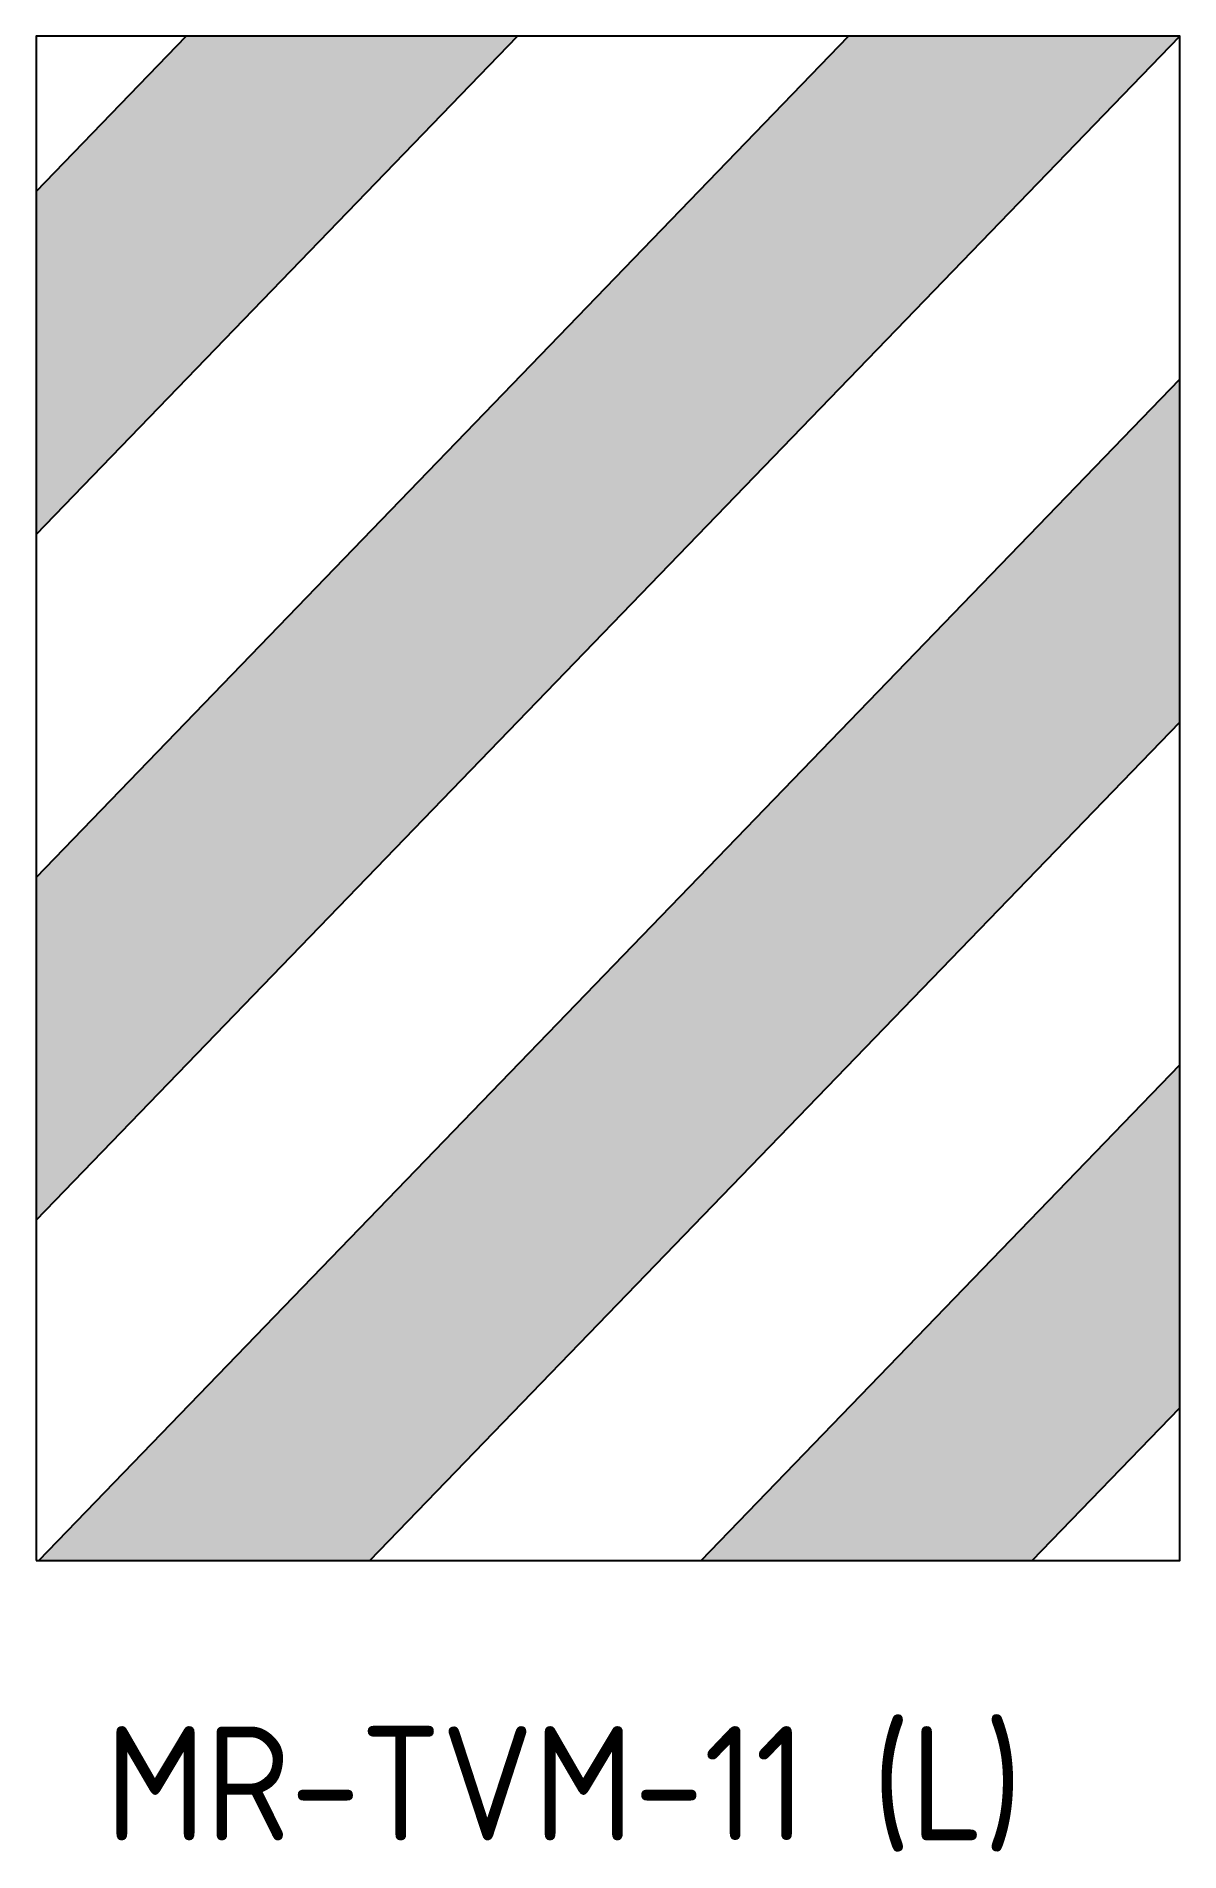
# Model space of a CAD drawing. Extents: x 213.5 to 243.5, y 141.4 to 189.
import ezdxf

# ---------------------------------------------------------------- set-up
doc = ezdxf.new("R2010")
doc.units = 0
doc.header["$LTSCALE"] = 12
doc.header["$MEASUREMENT"] = 0
doc.layers.add('L25', color=1, linetype='CONTINUOUS')
doc.layers.add('T25', color=1, linetype='CONTINUOUS')
doc.styles.add('ISO', font='iso')

msp = doc.modelspace()

# ---------------------------------------------------------------- hatches: boundary and pattern name
at = {"layer": 'L25'}
for points in [[(226.09, 189.048), (217.402, 189.048), (213.467, 184.972), (213.467, 175.974)], [(213.467, 166.977), (213.467, 157.979), (243.467, 189.048), (234.779, 189.048)], [(213.531, 149.048), (222.219, 149.048), (243.467, 171.053), (243.467, 180.05)], [(243.467, 162.055), (230.907, 149.048), (239.595, 149.048), (243.467, 153.057)]]:
    msp.add_hatch(color=256, dxfattribs=at).paths.add_polyline_path(points)

# ---------------------------------------------------------------- linework, layer by layer
for p, q in [((213.467, 184.972), (217.402, 189.048)), ((213.467, 175.974), (226.09, 189.048)), ((213.467, 166.977), (234.779, 189.048)), ((213.467, 157.979), (243.467, 189.048)), ((213.531, 149.048), (243.467, 180.05)), ((222.219, 149.048), (243.467, 171.053)), ((230.907, 149.048), (243.467, 162.055)), ((239.595, 149.048), (243.467, 153.057))]:
    msp.add_line(p, q, dxfattribs=at)
msp.add_lwpolyline([(213.467, 149.048), (243.467, 149.048), (243.467, 189.048), (213.467, 189.048)], close=True, dxfattribs=at)

# ---------------------------------------------------------------- texts
at = {"layer": 'T25', "color": 3, "style": 'ISO'}
msp.add_text('MR-TVM-11 (L)', height=3, dxfattribs=at).set_placement((215.279, 141.703))

doc.saveas('drawing.dxf')
